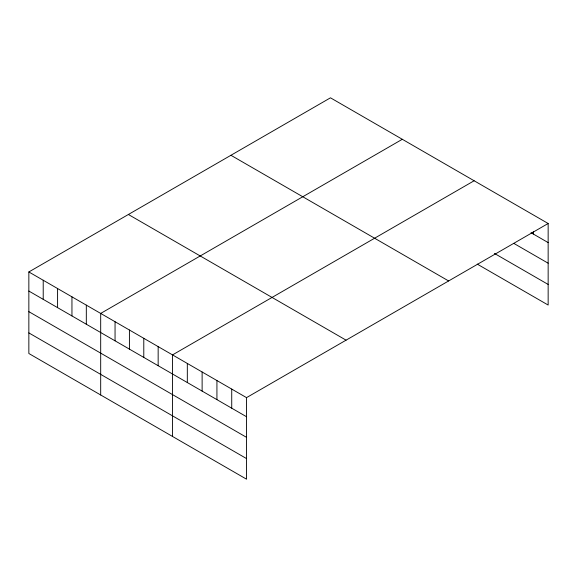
<?xml version="1.0" encoding="UTF-8"?>
<svg xmlns="http://www.w3.org/2000/svg" width="577" height="577" viewBox="0 0 577 577"><rect width="100%" height="100%" fill="white"/><g stroke="black" fill="none" stroke-linecap="round" stroke-linejoin="round"><path stroke-width="0.87" d="M28.85 271.955L246.53 397.632L246.53 479.184L28.85 353.506L28.85 271.955L330.47 97.816L548.15 223.494L548.15 305.045L477.251 264.115M402.306 139.288L100.686 313.426L100.686 394.985M474.135 180.76L172.523 354.898L172.523 436.457M246.53 397.632L548.15 223.494M531.013 232.697L548.15 242.592M513.869 243.415L548.15 263.206M494.395 253.404L548.15 284.439M230.937 155.278L448.617 280.956M128.382 214.485L346.063 340.163M28.85 291.053L246.53 416.731M28.85 311.659L246.53 437.337M28.85 332.9L246.53 458.578M533.35 231.442L533.35 234.046M231.73 389.086L231.73 408.184M216.93 380.539L216.93 399.637M202.123 371.992L202.123 391.091M187.323 363.445L187.323 382.544M158.156 346.604L158.156 365.703M143.788 338.31L143.788 357.408M129.421 330.015L129.421 349.114M115.054 321.721L115.054 340.819M86.319 305.132L86.319 324.231M71.952 296.838L71.952 315.936M57.585 288.543L57.585 307.642M43.217 280.249L43.217 299.348"/></g></svg>
